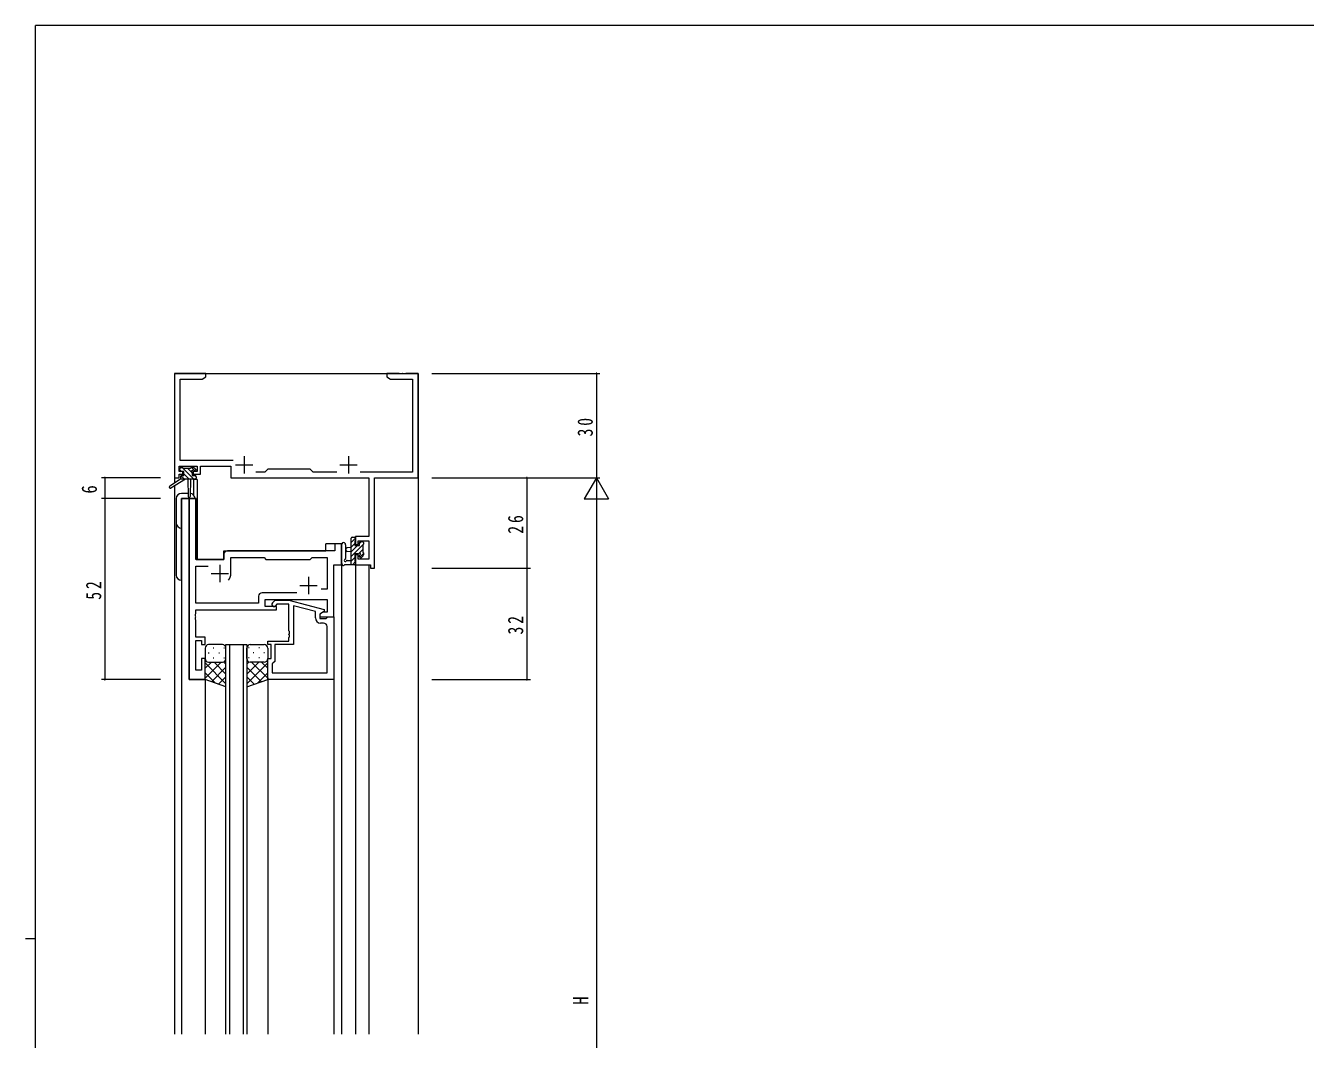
# Model space of a CAD drawing. Units: millimetres on the paper. Extents: x -397 to 397, y -282 to 282.
# Drawn here: x -396.7 to -28.8, y -12.2 to 279.3 of the extents above; entities that cross this region are included whole.
import ezdxf
from ezdxf.enums import TextEntityAlignment as Align

# ---------------------------------------------------------------- set-up
doc = ezdxf.new("R2010")
doc.units = ezdxf.units.MM
for name, color, linetype, lineweight in [('0-1_YKK_ZWAK', 7, 'Continuous', 18), ('0-3_YKK_11', 7, 'Continuous', 18), ('0-4_YKK_12', 2, 'Continuous', 18), ('0-6_YKK_13', 4, 'Continuous', 18), ('0-7_YKK_D', 6, 'Continuous', 18)]:
    doc.layers.add(name, color=color, linetype=linetype, lineweight=lineweight)
doc.styles.add('ＭＳ ゴシック', font='')
doc.styles.get('ＭＳ ゴシック').set_extended_font_data('MS Gothic')

msp = doc.modelspace()

# ---------------------------------------------------------------- linework, layer by layer
at = {"layer": '0-1_YKK_ZWAK'}
for p, q in [((-393.908, -245.688), (-393.908, 279.312)), ((376.092, 279.312), (-393.908, 279.312)), ((-396.708, 16.812), (-393.908, 16.812))]:
    msp.add_line(p, q, dxfattribs=at)
at = {"layer": '0-3_YKK_11'}
for p, q in [((-344.908, 179.312), (-353.908, 179.312)), ((-353.908, 179.312), (-353.908, 149.312)), ((-352.278, 177.682), (-345.999, 177.682)), ((-352.278, 154.242), (-352.278, 177.682)), ((-345.999, 177.682), (-344.908, 178.312)), ((-344.908, 178.312), (-344.908, 179.312)), ((-291.817, 177.682), (-285.538, 177.682)), ((-289.183, 179.192), (-289.366, 179.312)), ((-288.633, 179.192), (-289.183, 179.192)), ((-288.45, 179.312), (-288.633, 179.192)), ((-288.366, 179.312), (-288.45, 179.312)), ((-288.183, 179.192), (-288.366, 179.312)), ((-287.633, 179.192), (-288.183, 179.192)), ((-287.45, 179.312), (-287.633, 179.192)), ((-283.908, 179.312), (-287.45, 179.312)), ((-285.538, 177.682), (-285.538, 150.942)), ((-283.908, 149.312), (-283.908, 179.312)), ((-333.908, 155.512), (-333.908, 150.512)), ((-303.908, 155.512), (-303.908, 150.512)), ((-352.608, 151.112), (-352.608, 152.612)), ((-352.608, 152.612), (-347.408, 152.612)), ((-351.508, 151.112), (-352.608, 151.112)), ((-337.056, 154.242), (-352.278, 154.242)), ((-351.508, 150.312), (-351.508, 151.112)), ((-348.508, 151.112), (-348.508, 150.312)), ((-347.408, 151.112), (-348.508, 151.112)), ((-347.408, 152.612), (-347.408, 151.112)), ((-346.408, 150.312), (-346.408, 152.612)), ((-346.408, 152.612), (-337.708, 152.612)), ((-337.708, 152.612), (-337.708, 149.312)), ((-336.408, 153.012), (-331.408, 153.012)), ((-327.978, 150.942), (-330.558, 150.942)), ((-327.108, 151.812), (-327.978, 150.942)), ((-314.908, 151.812), (-327.108, 151.812)), ((-314.038, 150.942), (-314.908, 151.812)), ((-307.259, 150.942), (-314.038, 150.942)), ((-306.408, 153.012), (-301.408, 153.012)), ((-285.538, 150.942), (-300.558, 150.942)), ((-352.608, 150.312), (-351.508, 150.312)), ((-348.508, 150.312), (-346.408, 150.312)), ((-337.708, 149.312), (-298.038, 149.312)), ((-298.038, 149.312), (-298.038, 132.412)), ((-296.408, 149.312), (-283.908, 149.312)), ((-347.778, 143.312), (-349.708, 143.312)), ((-349.708, 143.312), (-349.708, 91.312)), ((-347.778, 125.812), (-347.778, 143.312)), ((-307.838, 130.312), (-307.838, 128.312)), ((-305.908, 130.312), (-307.838, 130.312)), ((-305.908, 124.312), (-305.908, 130.312)), ((-301.908, 130.112), (-301.108, 130.112)), ((-301.108, 131.212), (-298.038, 131.212)), ((-301.108, 130.112), (-301.108, 131.212)), ((-298.038, 131.212), (-298.038, 125.942)), ((-339.708, 125.812), (-347.778, 125.812)), ((-339.708, 127.312), (-339.708, 125.812)), ((-307.838, 128.312), (-338.708, 128.312)), ((-337.708, 121.812), (-337.708, 126.382)), ((-327.608, 125.812), (-314.908, 125.812)), ((-310.038, 126.382), (-310.038, 117.312)), ((-301.108, 127.112), (-301.908, 127.112)), ((-301.908, 127.112), (-301.908, 124.312)), ((-301.108, 125.942), (-301.108, 127.112)), ((-298.038, 125.942), (-301.108, 125.942)), ((-347.778, 123.882), (-344.259, 123.882)), ((-347.778, 113.242), (-347.778, 123.882)), ((-343.408, 121.812), (-338.408, 121.812)), ((-340.908, 124.312), (-340.908, 119.312)), ((-308.108, 124.312), (-305.908, 124.312)), ((-308.108, 109.312), (-308.108, 124.312)), ((-301.908, 124.312), (-297.608, 124.312)), ((-297.608, 124.312), (-297.608, 123.312)), ((-317.908, 118.312), (-312.908, 118.312)), ((-315.408, 120.812), (-315.408, 115.812)), ((-329.738, 115.242), (-329.738, 113.242)), ((-318.759, 116.242), (-328.738, 116.242)), ((-318.759, 116.242), (-328.738, 116.242)), ((-327.808, 114.312), (-310.038, 114.312)), ((-325.732, 113.337), (-324.957, 114.112)), ((-324.957, 114.112), (-321.012, 114.112)), ((-321.012, 114.112), (-310.908, 111.405)), ((-310.038, 117.312), (-311.742, 117.312)), ((-310.038, 114.312), (-310.038, 110.612)), ((-329.738, 113.242), (-347.778, 113.242)), ((-324.46, 112.912), (-324.884, 112.488)), ((-324.608, 111.312), (-324.608, 112.312)), ((-321.008, 112.912), (-324.46, 112.912)), ((-321.008, 105.271), (-321.008, 112.912)), ((-313.408, 110.833), (-319.708, 112.521)), ((-319.708, 112.521), (-319.708, 101.312)), ((-313.408, 109.012), (-313.408, 110.833)), ((-310.908, 110.805), (-312.108, 110.112)), ((-311.242, 110.612), (-312.108, 110.112)), ((-310.038, 110.612), (-311.242, 110.612)), ((-310.908, 111.405), (-310.908, 110.805)), ((-347.898, 110.087), (-347.778, 110.271)), ((-347.898, 109.537), (-347.898, 110.087)), ((-347.778, 109.354), (-347.898, 109.537)), ((-347.898, 109.087), (-347.778, 109.271)), ((-347.898, 108.537), (-347.898, 109.087)), ((-347.778, 108.354), (-347.898, 108.537)), ((-347.778, 109.271), (-347.778, 109.354)), ((-347.778, 103.512), (-347.778, 108.354)), ((-312.108, 110.112), (-312.108, 108.812)), ((-312.108, 110.112), (-312.108, 109.312)), ((-312.108, 109.312), (-308.108, 109.312)), ((-312.108, 108.812), (-310.308, 108.812)), ((-311.038, 107.512), (-311.908, 107.512)), ((-310.308, 108.812), (-310.108, 109.012)), ((-310.108, 109.012), (-309.808, 109.312)), ((-309.808, 109.312), (-308.108, 109.312)), ((-308.108, 109.312), (-308.108, 91.312)), ((-345.108, 103.512), (-347.778, 103.512)), ((-345.108, 101.312), (-345.108, 103.512)), ((-320.888, 105.087), (-321.008, 105.271)), ((-321.008, 104.354), (-320.888, 104.537)), ((-321.008, 104.271), (-321.008, 104.354)), ((-320.888, 104.087), (-321.008, 104.271)), ((-321.008, 103.354), (-320.888, 103.537)), ((-321.008, 102.312), (-321.008, 103.354)), ((-320.888, 104.537), (-320.888, 105.087)), ((-320.888, 103.537), (-320.888, 104.087)), ((-310.038, 93.242), (-310.038, 106.512)), ((-347.778, 102.512), (-346.108, 102.512)), ((-347.778, 94.012), (-347.778, 102.512)), ((-346.108, 102.512), (-346.108, 101.312)), ((-346.108, 101.312), (-345.108, 101.312)), ((-327.108, 101.312), (-327.108, 102.312)), ((-327.108, 102.312), (-321.008, 102.312)), ((-326.108, 101.312), (-327.108, 101.312)), ((-326.108, 97.312), (-326.108, 101.312)), ((-325.108, 101.312), (-325.108, 96.512)), ((-319.708, 101.312), (-325.108, 101.312)), ((-346.108, 97.312), (-346.108, 94.012)), ((-345.108, 97.312), (-346.108, 97.312)), ((-345.108, 91.312), (-345.108, 97.312)), ((-327.108, 97.312), (-326.108, 97.312)), ((-327.108, 91.312), (-327.108, 97.312)), ((-325.608, 96.012), (-325.808, 95.812)), ((-325.808, 95.812), (-325.808, 93.242)), ((-325.108, 96.512), (-325.608, 96.012)), ((-346.108, 94.012), (-347.778, 94.012)), ((-325.808, 93.242), (-310.038, 93.242)), ((-325.808, 93.242), (-310.038, 93.242)), ((-349.708, 91.312), (-345.108, 91.312)), ((-308.108, 91.312), (-327.108, 91.312))]:
    msp.add_line(p, q, dxfattribs=at)
for points in [[(-289.366, 179.312), (-292.908, 179.312), (-292.908, 178.312), (-291.817, 177.682)], [(-353.908, 149.312), (-352.608, 149.312), (-352.608, 150.312)], [(-297.608, 123.312), (-296.408, 123.312), (-296.408, 149.312)], [(-298.038, 132.412), (-301.908, 132.412), (-301.908, 130.112)], [(-337.708, 126.382), (-328.178, 126.382), (-327.608, 125.812)], [(-314.908, 125.812), (-314.338, 126.382), (-310.038, 126.382)], [(-324.608, 112.312), (-327.808, 112.312), (-327.808, 114.312)], [(-347.778, 110.271), (-347.778, 111.312), (-324.608, 111.312)]]:
    msp.add_lwpolyline(points, dxfattribs=at)
for centre, radius, start, end in [((-338.708, 127.312), 1, 90.00001, 179.99999), ((-340.908, 121.812), 3.2, 321.63348, 359.99999), ((-328.738, 115.242), 1, 90.00001, 179.99999), ((-325.308, 112.912), 0.6, 134.99999, 315.00001), ((-311.908, 109.012), 1.5, 180.00001, 269.99999), ((-311.038, 106.512), 1, 0.00001, 89.99999)]:
    msp.add_arc(centre, radius, start, end, dxfattribs=at)
at = {"layer": '0-4_YKK_12'}
for p, q in [((-353.908, 179.312), (-353.908, 147.776)), ((-353.908, 179.312), (-283.908, 179.312)), ((-283.908, 179.312), (-283.908, -10.688)), ((-347.408, 148.812), (-348.408, 148.812)), ((-348.408, 148.812), (-348.408, 144.332)), ((-347.408, 148.812), (-347.408, 125.812)), ((-353.908, 146.985), (-353.908, -10.688)), ((-347.708, 143.312), (-351.908, 143.312)), ((-351.908, 143.312), (-351.908, -10.688)), ((-349.708, 91.312), (-349.708, 143.312)), ((-347.708, 143.312), (-347.708, 125.812)), ((-310.408, 128.312), (-310.408, 130.312)), ((-305.908, 130.312), (-310.408, 130.312)), ((-305.908, 130.312), (-305.908, -10.688)), ((-347.708, 125.812), (-339.708, 125.812)), ((-339.708, 125.812), (-339.708, 128.312)), ((-339.708, 128.312), (-310.408, 128.312)), ((-308.108, 124.311), (-305.908, 124.311)), ((-308.108, 109.312), (-308.108, 124.311)), ((-301.908, 124.312), (-298.008, 124.312)), ((-301.908, 124.312), (-301.908, -10.688)), ((-298.008, 124.312), (-298.008, -10.688)), ((-308.408, 109.312), (-308.108, 109.312)), ((-339.108, 101.313), (-333.108, 101.313)), ((-339.108, -10.688), (-339.108, 101.313)), ((-338.108, 101.313), (-338.108, -10.688)), ((-334.108, -10.688), (-334.108, 101.313)), ((-333.108, 101.313), (-333.108, -10.688)), ((-345.108, 91.312), (-349.708, 91.312)), ((-345.108, 91.312), (-345.108, -10.688)), ((-327.108, 91.812), (-327.108, -10.688)), ((-308.108, 91.312), (-308.108, -10.688))]:
    msp.add_line(p, q, dxfattribs=at)
at = {"layer": '0-6_YKK_13'}
for p, q in [((-352.408, 151.412), (-352.408, 151.912)), ((-351.929, 151.112), (-352.408, 151.591)), ((-352.108, 152.212), (-351.608, 152.212)), ((-351.208, 151.112), (-352.108, 151.112)), ((-348.382, 148.912), (-351.682, 152.212)), ((-351.408, 152.012), (-349.308, 152.012)), ((-351.208, 149.912), (-351.208, 151.112)), ((-348.81, 150.688), (-350.135, 152.012)), ((-349.108, 152.212), (-348.508, 152.212)), ((-347.906, 151.13), (-348.988, 152.212)), ((-348.008, 151.112), (-348.347, 151.112)), ((-348.296, 152.124), (-347.796, 151.624)), ((-352.208, 148.912), (-355.275, 146.862)), ((-350.708, 148.912), (-354.953, 146.355)), ((-352.208, 149.612), (-352.208, 148.912)), ((-348.008, 148.912), (-352.208, 148.912)), ((-351.076, 148.912), (-352.044, 149.88)), ((-351.908, 149.912), (-351.208, 149.912)), ((-349.729, 148.912), (-351.208, 150.391)), ((-350.108, 148.912), (-350.006, 143.904)), ((-349.306, 148.912), (-349.406, 143.904)), ((-348.808, 150.651), (-348.808, 149.912)), ((-348.808, 149.912), (-348.008, 149.912)), ((-347.708, 149.586), (-348.035, 149.912)), ((-347.708, 149.612), (-347.708, 149.212)), ((-350.025, 144.812), (-351.908, 144.812)), ((-353.408, 143.312), (-353.408, 121.312)), ((-351.908, 143.312), (-348.008, 143.312)), ((-351.908, 119.812), (-351.908, 143.312)), ((-305.908, 130.04), (-305.908, 124.878)), ((-304.708, 130.04), (-304.705, 126.079)), ((-303.108, 129.212), (-304.253, 129.11)), ((-301.908, 131.917), (-303.108, 130.717)), ((-303.108, 124.312), (-303.108, 131.912)), ((-302.108, 130.37), (-303.108, 129.37)), ((-299.808, 129.976), (-303.108, 126.676)), ((-301.319, 129.812), (-303.108, 128.023)), ((-302.808, 132.212), (-302.208, 132.212)), ((-302.108, 131.112), (-302.108, 129.812)), ((-302.108, 129.812), (-300.708, 129.812)), ((-301.908, 131.912), (-301.908, 131.312)), ((-300.119, 131.012), (-300.708, 130.423)), ((-300.708, 129.812), (-300.708, 130.712)), ((-300.408, 131.012), (-299.908, 131.012)), ((-299.808, 130.012), (-299.808, 127.912)), ((-299.612, 130.172), (-299.767, 130.017)), ((-299.608, 130.712), (-299.608, 130.212)), ((-304.289, 125.512), (-303.108, 125.512)), ((-303.108, 128.012), (-304.253, 128.114)), ((-302.108, 126.329), (-303.108, 125.329)), ((-301.908, 125.182), (-302.778, 124.312)), ((-301.169, 127.412), (-302.108, 127.412)), ((-302.108, 127.412), (-302.108, 125.412)), ((-301.908, 125.212), (-301.908, 124.612)), ((-299.808, 128.629), (-300.787, 127.649)), ((-300.708, 126.612), (-300.708, 126.951)), ((-299.608, 127.482), (-300.652, 126.438)), ((-299.696, 126.9), (-300.196, 126.4)), ((-299.608, 127.712), (-299.608, 127.112)), ((-302.208, 124.312), (-304.889, 124.312)), ((-345.108, 100.312), (-345.108, 97.312)), ((-340.108, 101.312), (-344.108, 101.312)), ((-342.773, 100.364), (-342.573, 100.364)), ((-339.743, 100.364), (-339.543, 100.364)), ((-339.108, 97.312), (-339.108, 100.312)), ((-333.108, 97.312), (-333.108, 100.312)), ((-332.473, 100.364), (-332.673, 100.364)), ((-332.108, 101.312), (-328.108, 101.312)), ((-329.443, 100.364), (-329.643, 100.364)), ((-327.108, 100.312), (-327.108, 97.312)), ((-345.108, 91.312), (-345.108, 97.312)), ((-340.488, 96.313), (-345.108, 91.692)), ((-343.316, 96.312), (-345.108, 94.521)), ((-345.108, 96.044), (-339.108, 90.044)), ((-344.188, 98.949), (-343.988, 98.949)), ((-344.108, 96.312), (-340.508, 96.312)), ((-343.708, 96.312), (-340.108, 96.312)), ((-342.773, 97.534), (-342.573, 97.534)), ((-342.548, 96.312), (-339.108, 92.873)), ((-341.158, 98.949), (-340.958, 98.949)), ((-339.776, 96.369), (-339.108, 95.701)), ((-339.743, 97.534), (-339.543, 97.534)), ((-339.108, 89.169), (-339.108, 97.312)), ((-333.108, 97.312), (-333.108, 89.169)), ((-332.44, 96.369), (-333.108, 95.701)), ((-329.668, 96.312), (-333.108, 92.872)), ((-327.108, 96.044), (-333.108, 90.044)), ((-332.473, 97.534), (-332.673, 97.534)), ((-328.508, 96.312), (-332.108, 96.312)), ((-331.729, 96.313), (-327.108, 91.692)), ((-328.108, 96.312), (-331.708, 96.312)), ((-331.058, 98.949), (-331.258, 98.949)), ((-329.443, 97.534), (-329.643, 97.534)), ((-328.9, 96.312), (-327.108, 94.521)), ((-328.028, 98.949), (-328.228, 98.949)), ((-327.108, 91.312), (-327.108, 97.312)), ((-345.108, 93.216), (-342.147, 90.255)), ((-339.108, 94.864), (-343.304, 90.668)), ((-339.108, 92.035), (-341.22, 89.924)), ((-333.108, 94.864), (-328.912, 90.668)), ((-333.108, 92.035), (-330.997, 89.924)), ((-327.108, 93.216), (-330.069, 90.255)), ((-339.108, 89.169), (-345.108, 91.312)), ((-333.108, 89.169), (-327.108, 91.312))]:
    msp.add_line(p, q, dxfattribs=at)
for centre, radius, start, end in [((-352.108, 151.912), 0.3, 90, 180), ((-352.108, 151.412), 0.3, 180, 270), ((-351.608, 152.012), 0.2, 0, 90), ((-349.108, 152.012), 0.2, 90, 180), ((-348.808, 151.112), 0.25, 33.05573, 236.94427), ((-349.108, 150.651), 0.3, 0, 56.94427), ((-348.347, 151.412), 0.3, 213.05573, 270), ((-348.508, 151.912), 0.3, 45, 90), ((-348.008, 151.412), 0.3, 270, 45), ((-351.908, 149.612), 0.3, 90, 180), ((-348.008, 149.612), 0.3, 0, 90), ((-348.008, 149.212), 0.3, 270, 0), ((-355.108, 146.612), 0.3, 123.76905, 301.06147), ((-351.908, 143.312), 1.5, 90, 180), ((-349.706, 143.91), 0.3, 181.16963, 358.85539), ((-349.508, 143.312), 1.5, 0, 85.40479), ((-351.908, 136.312), 1.5, 180, 270), ((-305.308, 130.04), 0.6, 0.04023, 180.04023), ((-304.208, 128.612), 0.5, 95.09207, 264.90793), ((-302.808, 131.912), 0.3, 90, 180), ((-302.208, 131.912), 0.3, 0, 90), ((-302.108, 131.312), 0.2, 270, 0), ((-300.408, 130.712), 0.3, 90, 180), ((-299.908, 130.712), 0.3, 0, 90), ((-299.808, 130.212), 0.2, 270, 0), ((-304.808, 125.512), 0.3, 109.18976, 330), ((-305.005, 126.079), 0.3, 289.18976, 0.04023), ((-304.289, 125.212), 0.3, 90, 150), ((-302.108, 125.212), 0.2, 360, 90), ((-301.169, 127.712), 0.3, 270, 326.94427), ((-300.708, 127.412), 0.25, 303.05573, 146.94427), ((-300.408, 126.951), 0.3, 123.05573, 180), ((-300.408, 126.612), 0.3, 180, 315), ((-299.808, 127.712), 0.2, 0, 90), ((-299.908, 127.112), 0.3, 315, 0), ((-305.608, 124.878), 0.3, 180, 229.47122), ((-305.998, 124.422), 0.3, 349.47122, 49.47122), ((-305.408, 124.312), 0.3, 169.47122, 330), ((-304.889, 124.012), 0.3, 90, 150), ((-302.208, 124.612), 0.3, 270, 0), ((-351.908, 121.312), 1.5, 180, 270), ((-344.108, 100.312), 1, 90, 180), ((-340.108, 100.312), 1, 0, 90), ((-332.108, 100.312), 1, 90, 180), ((-328.108, 100.312), 1, 0, 90), ((-344.108, 97.312), 1, 180, 270), ((-344.108, 97.312), 1, 180, 270), ((-340.108, 97.312), 1, 270, 0), ((-340.108, 97.312), 1, 270, 0), ((-332.108, 97.312), 1, 180, 270), ((-332.108, 97.312), 1, 180, 270), ((-328.108, 97.312), 1, 270, 0), ((-328.108, 97.312), 1, 270, 0)]:
    msp.add_arc(centre, radius, start, end, dxfattribs=at)
at = {"layer": '0-7_YKK_D'}
for p, q in [((-279.908, 179.312), (-231.605, 179.312)), ((-232.605, 179.312), (-232.605, 149.312)), ((-357.908, 149.312), (-374.908, 149.312)), ((-373.908, 149.312), (-373.908, 143.312)), ((-279.908, 149.312), (-251.605, 149.312)), ((-279.908, 149.312), (-231.605, 149.312)), ((-268.605, 149.312), (-231.605, 149.312)), ((-252.605, 149.312), (-252.605, 123.312)), ((-232.605, 149.312), (-236.105, 143.25)), ((-232.605, 149.312), (-232.605, 137.188)), ((-232.605, 149.312), (-229.105, 143.25)), ((-357.908, 143.312), (-374.908, 143.312)), ((-357.908, 143.312), (-374.908, 143.312)), ((-373.908, 143.312), (-373.908, 91.312)), ((-236.105, 143.25), (-229.105, 143.25)), ((-232.605, 142.312), (-232.605, -143.688)), ((-279.908, 123.312), (-251.605, 123.312)), ((-279.908, 123.312), (-251.605, 123.312)), ((-252.605, 123.312), (-252.605, 91.312)), ((-357.908, 91.312), (-374.908, 91.312)), ((-279.908, 91.312), (-251.605, 91.312))]:
    msp.add_line(p, q, dxfattribs=at)
for centre, start, end in [((-232.605, 179.312), 90, 270), ((-232.605, 179.312), 270, 90), ((-373.908, 149.312), 90, 270), ((-373.908, 149.312), 270, 90), ((-252.605, 149.312), 90, 270), ((-252.605, 149.312), 270, 90), ((-373.908, 143.312), 90, 270), ((-373.908, 143.312), 90, 270), ((-373.908, 143.312), 270, 90), ((-373.908, 143.312), 270, 90), ((-252.605, 123.312), 90, 270), ((-252.605, 123.312), 90, 270), ((-252.605, 123.312), 270, 90), ((-252.605, 123.312), 270, 90), ((-373.908, 91.312), 90, 270), ((-373.908, 91.312), 270, 90), ((-252.605, 91.312), 90, 270), ((-252.605, 91.312), 270, 90)]:
    msp.add_arc(centre, 0.106, start, end, dxfattribs=at)

# ---------------------------------------------------------------- texts
at = {"layer": '0-7_YKK_D', "color": 7, "style": 'ＭＳ ゴシック', "width": 0.8}
for s, p in [('6', (-374.908, 144.753)), ('H', (-233.605, -2.235))]:
    msp.add_text(s, height=4.399, rotation=90, dxfattribs=at).set_placement(p, align=Align.BOTTOM_LEFT)
at = {"layer": '0-7_YKK_D', "color": 7, "char_height": 4.399, "attachment_point": 7, "rotation": 90, "style": 'ＭＳ ゴシック'}
for s, insert in [('\\T1.37;\\W0.75;30', (-233.605, 161.181)), ('\\T1.37;\\W0.75;26', (-253.605, 133.218)), ('\\T1.37;\\W0.75;52', (-374.908, 114.23)), ('\\T1.37;\\W0.75;32', (-253.605, 104.23))]:
    msp.add_mtext(s, dxfattribs=dict(at, insert=insert))

doc.saveas('drawing.dxf')
